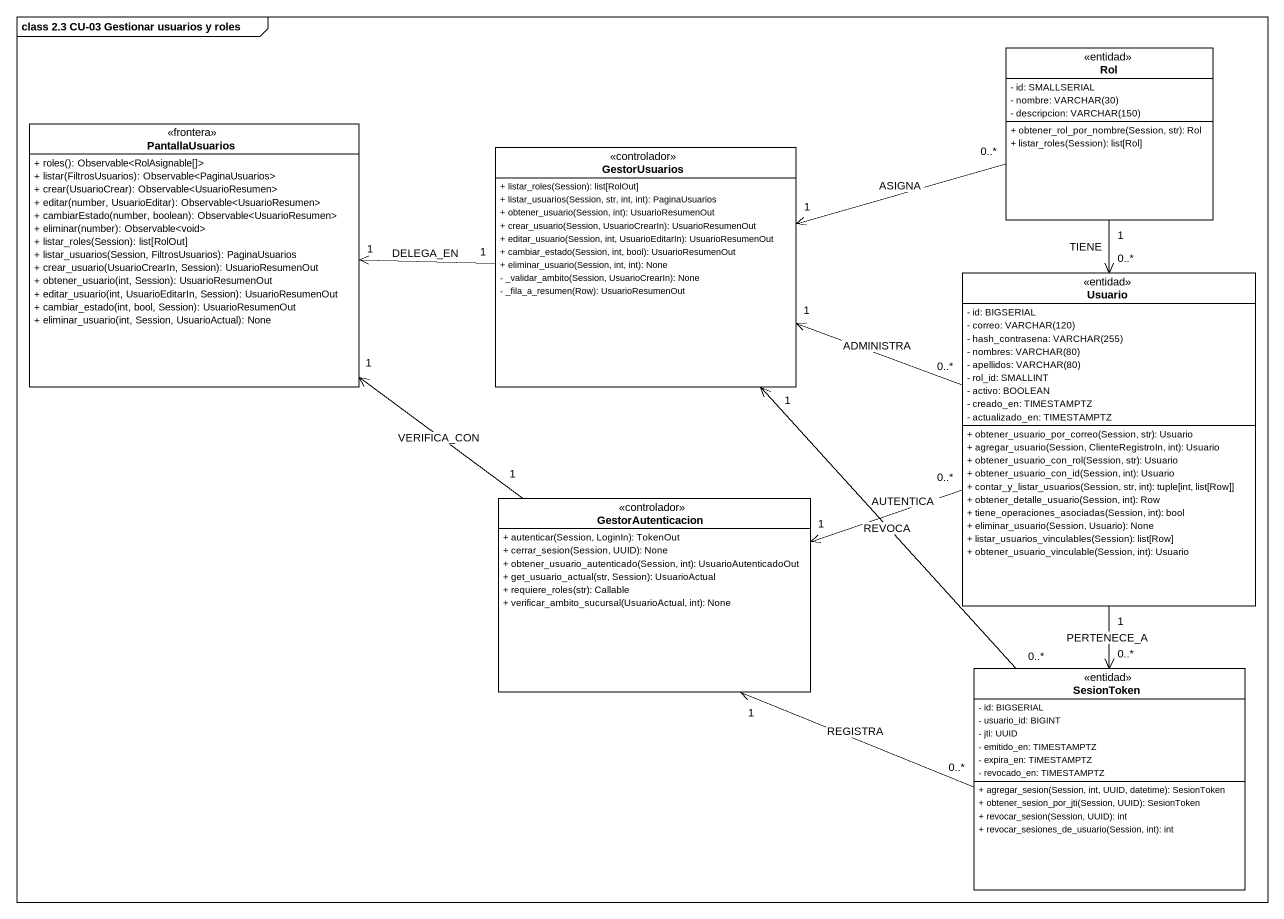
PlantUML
@startuml
mainframe class 2.3 CU-03 Gestionar usuarios y roles
hide circle
hide empty members
skinparam classAttributeIconSize 0
class Rol <<entidad>> {
  - id: SMALLSERIAL
  {field} - nombre: VARCHAR(30)
  {field} - descripcion: VARCHAR(150)
  + obtener_rol_por_nombre(Session, str): Rol
  + listar_roles(Session): list[Rol]
}
class PantallaUsuarios <<frontera>> {
  + roles(): Observable<RolAsignable[]>
  + listar(FiltrosUsuarios): Observable<PaginaUsuarios>
  + crear(UsuarioCrear): Observable<UsuarioResumen>
  + editar(number, UsuarioEditar): Observable<UsuarioResumen>
  + cambiarEstado(number, boolean): Observable<UsuarioResumen>
  + eliminar(number): Observable<void>
  + listar_roles(Session): list[RolOut]
  + listar_usuarios(Session, FiltrosUsuarios): PaginaUsuarios
  + crear_usuario(UsuarioCrearIn, Session): UsuarioResumenOut
  + obtener_usuario(int, Session): UsuarioResumenOut
  + editar_usuario(int, UsuarioEditarIn, Session): UsuarioResumenOut
  + cambiar_estado(int, bool, Session): UsuarioResumenOut
  + eliminar_usuario(int, Session, UsuarioActual): None
}
class GestorUsuarios <<controlador>> {
  + listar_roles(Session): list[RolOut]
  + listar_usuarios(Session, str, int, int): PaginaUsuarios
  + obtener_usuario(Session, int): UsuarioResumenOut
  + crear_usuario(Session, UsuarioCrearIn): UsuarioResumenOut
  + editar_usuario(Session, int, UsuarioEditarIn): UsuarioResumenOut
  + cambiar_estado(Session, int, bool): UsuarioResumenOut
  + eliminar_usuario(Session, int, int): None
  - _validar_ambito(Session, UsuarioCrearIn): None
  - _fila_a_resumen(Row): UsuarioResumenOut
}
class Usuario <<entidad>> {
  - id: BIGSERIAL
  {field} - correo: VARCHAR(120)
  {field} - hash_contrasena: VARCHAR(255)
  {field} - nombres: VARCHAR(80)
  {field} - apellidos: VARCHAR(80)
  - rol_id: SMALLINT
  - activo: BOOLEAN
  - creado_en: TIMESTAMPTZ
  - actualizado_en: TIMESTAMPTZ
  + obtener_usuario_por_correo(Session, str): Usuario
  + agregar_usuario(Session, ClienteRegistroIn, int): Usuario
  + obtener_usuario_con_rol(Session, str): Usuario
  + obtener_usuario_con_id(Session, int): Usuario
  + contar_y_listar_usuarios(Session, str, int): tuple[int, list[Row]]
  + obtener_detalle_usuario(Session, int): Row
  + tiene_operaciones_asociadas(Session, int): bool
  + eliminar_usuario(Session, Usuario): None
  + listar_usuarios_vinculables(Session): list[Row]
  + obtener_usuario_vinculable(Session, int): Usuario
}
class GestorAutenticacion <<controlador>> {
  + autenticar(Session, LoginIn): TokenOut
  + cerrar_sesion(Session, UUID): None
  + obtener_usuario_autenticado(Session, int): UsuarioAutenticadoOut
  + get_usuario_actual(str, Session): UsuarioActual
  + requiere_roles(str): Callable
  + verificar_ambito_sucursal(UsuarioActual, int): None
}
class SesionToken <<entidad>> {
  - id: BIGSERIAL
  - usuario_id: BIGINT
  - jti: UUID
  - emitido_en: TIMESTAMPTZ
  - expira_en: TIMESTAMPTZ
  - revocado_en: TIMESTAMPTZ
  + agregar_sesion(Session, int, UUID, datetime): SesionToken
  + obtener_sesion_por_jti(Session, UUID): SesionToken
  + revocar_sesion(Session, UUID): int
  + revocar_sesiones_de_usuario(Session, int): int
}
PantallaUsuarios "1" <-right- "1" GestorUsuarios : DELEGA_EN
PantallaUsuarios "1" <-- "1" GestorAutenticacion : VERIFICA_CON
GestorUsuarios "1" <-right- "0..*" Rol : ASIGNA
GestorUsuarios "1" <-right- "0..*" Usuario : ADMINISTRA
GestorUsuarios "1" <-- "0..*" SesionToken : REVOCA
Usuario "0..*" <-up- "1" Rol : TIENE
GestorAutenticacion "1" <-right- "0..*" Usuario : AUTENTICA
GestorAutenticacion "1" <-right- "0..*" SesionToken : REGISTRA
SesionToken "0..*" <-up- "1" Usuario : PERTENECE_A
@enduml
